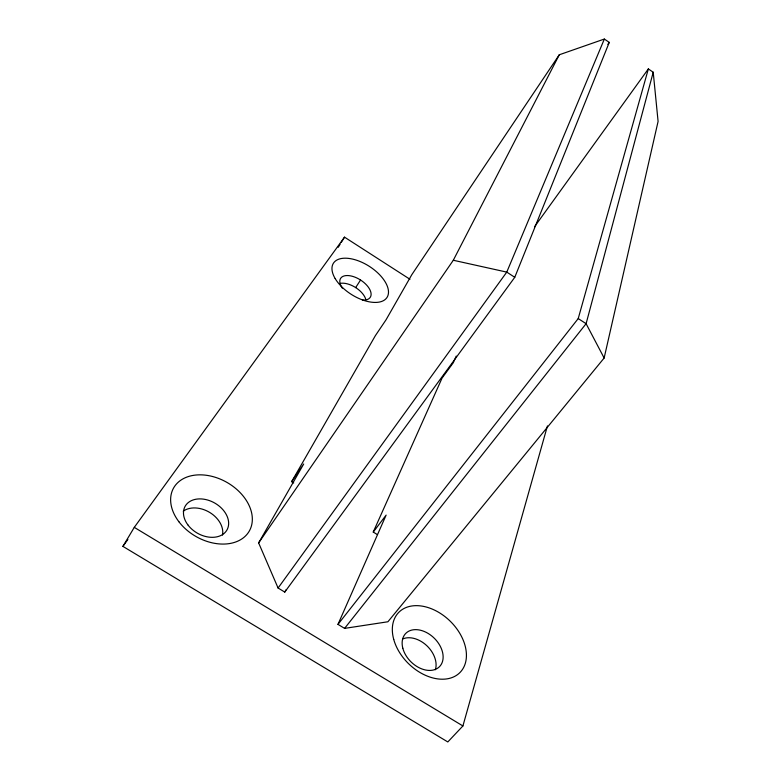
<?xml version="1.0" encoding="UTF-8"?>
<svg xmlns="http://www.w3.org/2000/svg" width="781" height="781" viewBox="0 0 781 781"><rect width="100%" height="100%" fill="white"/><g stroke="black" fill="none" stroke-linecap="round" stroke-linejoin="round"><path stroke-width="1.17" d="M377.311 534.565L373.24 532.056L386.126 515.109L337.978 624.37L344.597 628.383L387.913 621.764L604.143 358.02L658.09 121.426L653.219 72.233L648.347 68.923L534.487 226.822M653.219 72.233L586.101 323.695L344.597 628.383M409.966 279.276L344.519 237.151L134.283 527.36L122.91 546.378L447.816 741.95L462.908 725.959L547.442 425.918M337.978 624.37L578.223 318.57L648.347 68.923M291.645 481.662L303.692 464.012L258.638 542.912L278.085 588.025L284.772 592.086L514.767 277.304L609.258 42.379L604.348 39.05L559.284 54.777L411.812 274.678L386.048 319.8L375.368 335.664L291.645 481.662L293.715 482.941M604.348 39.05L506.771 272.11L278.085 588.025M456.221 356.068L453.292 362.726L442.056 378.092L373.24 532.056M284.772 592.086L285.885 589.919M258.638 542.912L453.302 260.258L559.284 54.777M338.251 247.274L340.125 244.238M341.385 242.217L344.519 237.151M355.667 287.593L360.549 280.018M607.862 44.39L609.258 42.379M122.91 546.378L127.899 539.476M453.302 260.258L506.771 272.11L514.767 277.304M134.283 527.36L462.908 725.959M578.223 318.57L586.101 323.695L604.143 358.02M342.351 288.189A17.582 9.323 32.5 0 1 347.379 275.537A17.582 9.323 32.5 0 1 369.169 288.404A17.582 9.323 32.5 0 1 362.472 300.07M183.252 511.174A23.899 17.465 29.4 0 1 209.777 512.482A23.899 17.465 29.4 0 1 222.487 535.053M402.801 638.917A23.557 16.674 44.8 0 1 426.846 645.731A23.557 16.674 44.8 0 1 435.359 669.756M340.448 283.337A17.504 9.401 32.4 0 1 365.84 299.562M178.937 521.786A43.551 31.172 29.7 0 0 249.139 531.324A43.551 31.172 29.7 0 0 206.36 475.278A43.551 31.172 29.7 0 0 178.937 521.786M187.821 524.803A24.035 17.387 29.6 0 0 226.734 530.358A24.035 17.387 29.6 0 0 203.616 499.157A24.035 17.387 29.6 0 0 187.821 524.803M335.156 278.553A31.796 16.665 32.5 0 0 384.086 300.285A31.796 16.665 32.5 0 0 361.418 262.084A31.796 16.665 32.5 0 0 335.156 278.553M402.811 648.201A23.694 16.596 44.6 0 0 437.077 668.556A23.694 16.596 44.6 0 0 427.998 633.352A23.694 16.596 44.6 0 0 402.811 648.201M393.731 639.424A42.906 29.746 44.4 0 0 455.958 675.682A42.906 29.746 44.4 0 0 438.444 612.187A42.906 29.746 44.4 0 0 393.731 639.424"/></g></svg>
